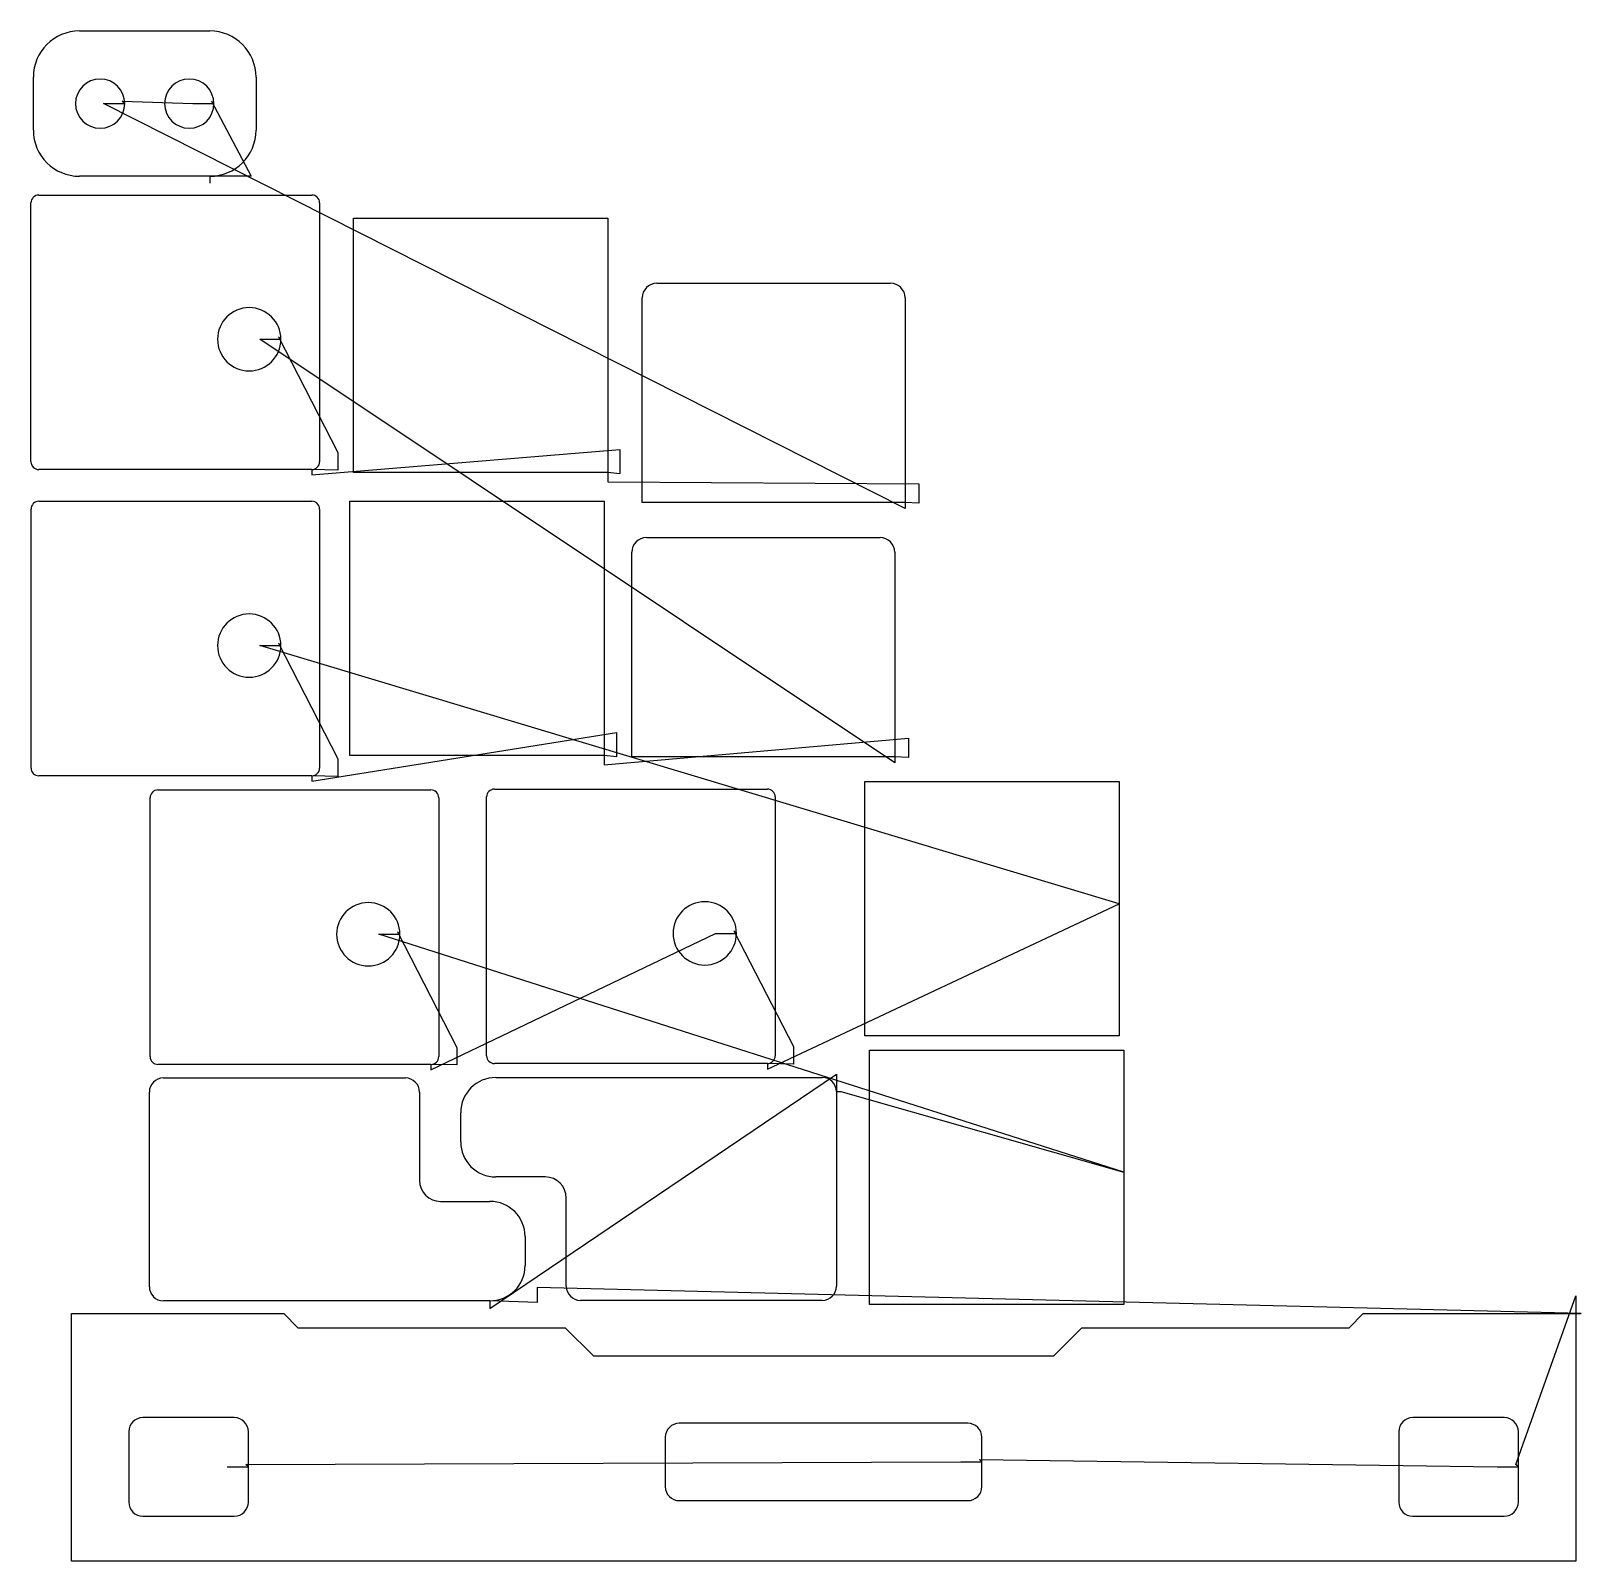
# Model space of a CAD drawing. Header units: metres. Extents: x 609 to 2812, y 19 to 2194.
import ezdxf

# ---------------------------------------------------------------- set-up
doc = ezdxf.new("R2010")
doc.units = ezdxf.units.M

msp = doc.modelspace()

# ---------------------------------------------------------------- linework, layer by layer
at = {"layer": 'TOOL_0'}
for p, q in [((677.971, 2193.963), (862.971, 2193.963)), ((612.221, 2053.213), (612.221, 2128.213)), ((928.721, 2128.213), (928.721, 2053.213)), ((742.11, 2090.711), (738.574, 2094.247)), ((738.574, 2094.247), (838.833, 2090.712)), ((868.833, 2090.712), (865.297, 2094.248)), ((865.297, 2094.248), (922.028, 1987.463)), ((1851.32, 1515.333), (712.11, 2090.711)), ((712.11, 2090.711), (742.11, 2090.711)), ((838.833, 2090.712), (868.833, 2090.712)), ((862.971, 1987.463), (677.971, 1987.463)), ((922.028, 1987.463), (862.971, 1987.463)), ((862.971, 1987.463), (862.971, 1977.619)), ((619.991, 1960.825), (1007.991, 1960.825)), ((608.891, 1581.725), (608.891, 1949.725)), ((1019.091, 1949.725), (1019.091, 1581.725)), ((1067.053, 1566.174), (1067.053, 1927.674)), ((1067.053, 1927.674), (1428.553, 1927.674)), ((1428.553, 1927.674), (1428.553, 1566.174)), ((1498.42, 1835.429), (1830.42, 1835.429)), ((1477.52, 1523.629), (1477.52, 1814.529)), ((1851.32, 1814.529), (1851.32, 1523.629)), ((1836.454, 1153.783), (933.992, 1755.724)), ((933.992, 1755.724), (963.992, 1755.724)), ((963.992, 1755.724), (960.456, 1759.26)), ((960.456, 1759.26), (1044.848, 1594.964)), ((1007.991, 1562.924), (1445.999, 1598.851)), ((1044.848, 1594.964), (1044.848, 1569.889)), ((1445.999, 1598.851), (1445.999, 1564.488)), ((1007.991, 1570.625), (619.991, 1570.625)), ((1044.848, 1569.889), (1007.991, 1570.625)), ((1007.991, 1570.625), (1007.991, 1562.924)), ((1428.553, 1566.174), (1067.053, 1566.174)), ((1445.999, 1564.488), (1428.553, 1566.174)), ((1428.553, 1566.174), (1428.553, 1553.282)), ((1428.553, 1553.282), (1870.827, 1550.198)), ((1870.827, 1550.198), (1870.827, 1522.638)), ((619.992, 1525.412), (1007.992, 1525.412)), ((1061.868, 1163.929), (1061.868, 1525.429)), ((1061.868, 1525.429), (1423.368, 1525.429)), ((1423.368, 1525.429), (1423.368, 1163.929)), ((1851.32, 1523.629), (1477.52, 1523.629)), ((1870.827, 1522.638), (1851.32, 1523.629)), ((1851.32, 1523.629), (1851.32, 1515.333)), ((608.892, 1146.312), (608.892, 1514.312)), ((1019.092, 1514.312), (1019.092, 1146.312)), ((1483.554, 1473.879), (1815.554, 1473.879)), ((1462.654, 1162.079), (1462.654, 1452.979)), ((1836.454, 1452.979), (1836.454, 1162.079)), ((963.993, 1320.311), (960.457, 1323.847)), ((960.457, 1323.847), (1044.849, 1159.551)), ((2155.556, 953.45), (933.993, 1320.311)), ((933.993, 1320.311), (963.993, 1320.311)), ((1007.992, 1127.511), (1440.814, 1196.607)), ((1440.814, 1196.607), (1440.814, 1162.243)), ((1423.368, 1151.037), (1855.961, 1188.648)), ((1855.961, 1188.648), (1855.961, 1161.088)), ((1044.849, 1159.551), (1044.849, 1134.476)), ((1423.368, 1163.929), (1061.868, 1163.929)), ((1440.814, 1162.243), (1423.368, 1163.929)), ((1423.368, 1163.929), (1423.368, 1151.037)), ((1836.454, 1162.079), (1462.654, 1162.079)), ((1855.961, 1161.088), (1836.454, 1162.079)), ((1836.454, 1162.079), (1836.454, 1153.783)), ((1007.992, 1135.212), (619.992, 1135.212)), ((1044.849, 1134.476), (1007.992, 1135.212)), ((1007.992, 1135.212), (1007.992, 1127.511)), ((1794.056, 765.434), (1794.056, 1126.934)), ((1794.056, 1126.934), (2155.556, 1126.934)), ((2155.556, 1126.934), (2155.556, 953.45)), ((778.208, 736.002), (778.208, 1104.002)), ((789.308, 1115.102), (1177.308, 1115.102)), ((1188.408, 1104.002), (1188.408, 736.002)), ((1256.43, 737.248), (1256.43, 1105.248)), ((1267.53, 1116.348), (1655.53, 1116.348)), ((1666.63, 1105.248), (1666.63, 737.248)), ((1655.53, 718.447), (2155.556, 953.45)), ((2155.556, 953.45), (2155.556, 765.434)), ((2161.929, 571.76), (1103.308, 910.001)), ((1103.308, 910.001), (1133.308, 910.001)), ((1133.308, 910.001), (1129.772, 913.537)), ((1129.772, 913.537), (1214.165, 749.241)), ((1177.308, 717.201), (1581.53, 911.247)), ((1581.53, 911.247), (1611.53, 911.247)), ((1611.53, 911.247), (1607.994, 914.783)), ((1607.994, 914.783), (1692.387, 750.487)), ((1214.165, 749.241), (1214.165, 724.166)), ((1692.387, 750.487), (1692.387, 725.412)), ((2155.556, 765.434), (1794.056, 765.434)), ((1800.429, 383.744), (1800.429, 745.244)), ((1800.429, 745.244), (2161.929, 745.244)), ((2161.929, 745.244), (2161.929, 571.76)), ((1177.308, 724.902), (789.308, 724.902)), ((797.088, 705.736), (1140.988, 705.736)), ((1214.165, 724.166), (1177.308, 724.902)), ((1177.308, 724.902), (1177.308, 717.201)), ((1261.088, 377.888), (1753.591, 710.94)), ((1655.53, 726.148), (1267.53, 726.148)), ((1269.591, 706.358), (1733.591, 706.358)), ((1692.387, 725.412), (1655.53, 726.148)), ((1655.53, 726.148), (1655.53, 718.447)), ((1753.591, 710.94), (1753.591, 686.358)), ((777.088, 408.936), (777.088, 685.736)), ((1160.988, 685.736), (1160.988, 560.336)), ((1753.591, 686.358), (1753.591, 409.558)), ((1753.591, 686.358), (1759.966, 686.358)), ((1759.966, 686.358), (2161.929, 571.761)), ((1219.591, 614.958), (1219.591, 656.358)), ((1339.691, 564.958), (1269.591, 564.958)), ((2161.929, 571.761), (2161.929, 383.744)), ((1190.988, 530.336), (1261.088, 530.336)), ((1369.691, 409.558), (1369.691, 534.958)), ((1311.088, 480.336), (1311.088, 438.936)), ((2811.868, 370.689), (1328.525, 408.004)), ((1328.525, 408.004), (1328.525, 386.493)), ((1261.088, 388.936), (797.088, 388.936)), ((1328.525, 386.493), (1261.088, 388.936)), ((1261.088, 388.936), (1261.088, 377.888)), ((1733.591, 389.558), (1389.691, 389.558)), ((2161.929, 383.744), (1800.429, 383.744)), ((2719.269, 156.425), (2804.305, 396.027)), ((2804.305, 396.027), (2804.305, 370.689)), ((666.305, 19.089), (666.305, 370.689)), ((666.305, 370.689), (968.136, 370.689)), ((968.136, 370.689), (988.136, 350.689)), ((2482.473, 350.689), (2502.473, 370.689)), ((2502.473, 370.689), (2804.304, 370.689)), ((2804.304, 370.689), (2811.868, 370.689)), ((2804.305, 370.689), (2804.305, 19.089)), ((988.136, 350.689), (1368.136, 350.689)), ((1368.136, 350.689), (1408.136, 310.689)), ((2062.473, 310.689), (2102.473, 350.689)), ((2102.473, 350.689), (2482.473, 350.689)), ((1408.136, 310.689), (2062.473, 310.689)), ((897.805, 222.889), (767.805, 222.889)), ((2702.805, 222.889), (2572.805, 222.889)), ((747.805, 202.889), (747.805, 102.889)), ((917.805, 152.889), (917.805, 202.889)), ((1940.305, 214.889), (1530.305, 214.889)), ((2552.805, 202.889), (2552.805, 102.889)), ((2722.805, 152.889), (2722.805, 202.889)), ((1510.305, 194.889), (1510.305, 124.889)), ((1960.305, 159.889), (1960.305, 194.889)), ((914.269, 156.425), (1930.305, 159.889)), ((917.805, 152.889), (914.269, 156.425)), ((1930.305, 159.889), (1960.305, 159.889)), ((1960.305, 159.889), (1956.769, 163.425)), ((1956.769, 163.425), (2692.805, 152.889)), ((1960.305, 124.889), (1960.305, 159.889)), ((2722.805, 152.889), (2719.269, 156.425)), ((887.805, 152.889), (917.805, 152.889)), ((917.805, 102.889), (917.805, 152.889)), ((2692.805, 152.889), (2722.805, 152.889)), ((2722.805, 102.889), (2722.805, 152.889)), ((1530.305, 104.889), (1940.305, 104.889)), ((767.805, 82.889), (897.805, 82.889)), ((2572.805, 82.889), (2702.805, 82.889)), ((2804.305, 19.089), (666.305, 19.089))]:
    msp.add_line(p, q, dxfattribs=at)
for centre, radius, start, end in [((677.971, 2128.213), 65.75, 90, 180), ((862.971, 2128.213), 65.75, 0, 90), ((707.11, 2090.711), 35, 0, 180), ((833.833, 2090.712), 35, 0, 180), ((707.11, 2090.711), 35, 180, 0), ((833.833, 2090.712), 35, 180, 0), ((677.971, 2053.213), 65.75, 180, 270), ((862.971, 2053.213), 65.75, 270, 0), ((619.991, 1949.725), 11.1, 90, 180), ((1007.991, 1949.725), 11.1, 0, 90), ((1498.42, 1814.529), 20.9, 90, 180), ((1830.42, 1814.529), 20.9, 0, 90), ((918.992, 1755.724), 45, 0, 180), ((918.992, 1755.724), 45, 180, 0), ((619.991, 1581.725), 11.1, 180, 270), ((1007.991, 1581.725), 11.1, 270, 0), ((619.992, 1514.312), 11.1, 90, 180), ((1007.992, 1514.312), 11.1, 0, 90), ((1483.554, 1452.979), 20.9, 90, 180), ((1815.554, 1452.979), 20.9, 0, 90), ((918.993, 1320.311), 45, 0, 180), ((918.993, 1320.311), 45, 180, 0), ((619.992, 1146.312), 11.1, 180, 270), ((1007.992, 1146.312), 11.1, 270, 0), ((789.308, 1104.002), 11.1, 90, 180), ((1177.308, 1104.002), 11.1, 0, 90), ((1267.53, 1105.248), 11.1, 90, 180), ((1655.53, 1105.248), 11.1, 0, 90), ((1088.308, 910.001), 45, 0, 180), ((1566.53, 911.247), 45, 0, 180), ((1088.308, 910.001), 45, 180, 0), ((1566.53, 911.247), 45, 180, 0), ((789.308, 736.002), 11.1, 180, 270), ((1177.308, 736.002), 11.1, 270, 0), ((1267.53, 737.248), 11.1, 180, 270), ((1655.53, 737.248), 11.1, 270, 0), ((797.088, 685.736), 20, 90, 180), ((1140.988, 685.736), 20, 0, 90), ((1269.591, 656.358), 50, 90, 180), ((1733.591, 686.358), 20, 0, 90), ((1269.591, 614.958), 50, 180, 270), ((1190.988, 560.336), 30, 180, 270), ((1339.691, 534.958), 30, 0, 90), ((1261.088, 480.336), 50, 0, 90), ((1261.088, 438.936), 50, 270, 0), ((797.088, 408.936), 20, 180, 270), ((1389.691, 409.558), 20, 180, 270), ((1733.591, 409.558), 20, 270, 0), ((767.805, 202.889), 20, 90, 180), ((897.805, 202.889), 20, 0, 90), ((2572.805, 202.889), 20, 90, 180), ((2702.805, 202.889), 20, 0, 90), ((1530.305, 194.889), 20, 90, 180), ((1940.305, 194.889), 20, 0, 90), ((1530.305, 124.889), 20, 180, 270), ((1940.305, 124.889), 20, 270, 0), ((767.805, 102.889), 20, 180, 270), ((897.805, 102.889), 20, 270, 0), ((2572.805, 102.889), 20, 180, 270), ((2702.805, 102.889), 20, 270, 0)]:
    msp.add_arc(centre, radius, start, end, dxfattribs=at)

doc.saveas('drawing.dxf')
